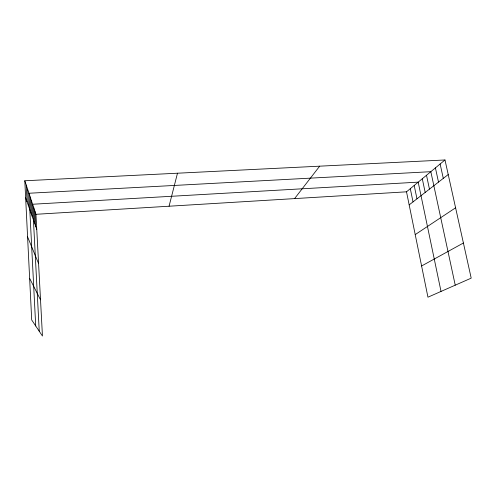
<?xml version="1.0" encoding="UTF-8"?>
<svg xmlns="http://www.w3.org/2000/svg" width="496" height="496" viewBox="0 0 496 496"><rect width="100%" height="100%" fill="white"/><g stroke="black" fill="none" stroke-linecap="round" stroke-linejoin="round"><path stroke-width="0.74" d="M169.062 206.218L177.487 173.216M294.587 198.605L319.666 166.172M406.509 191.816L444.986 159.972L471.2 278.144L427.949 297.191L406.509 191.816L35.954 214.297L24.8 180.773L444.986 159.972M409.169 204.879L448.223 174.555M415.214 234.602L455.595 207.799M421.6 265.98L463.407 243.009M29.636 278.355L40.517 299.826M27.584 236.852L38.583 263.556M25.643 197.836L36.754 229.313M440.132 163.99L443.294 178.386M435.414 167.89L438.501 182.1M455.235 285.175L430.832 171.684L28.948 193.248L35.718 325.971M426.504 175.268L429.455 189.125M422.294 178.752L425.184 192.448M441.031 291.431L418.19 182.144L32.612 204.247L39.246 331.241M414.197 185.454L416.969 198.828M410.304 188.672L413.019 201.891M35.954 214.297L42.451 336.028L31.701 319.963L24.8 180.773M34.869 211.042L35.675 226.263M33.759 207.694L34.571 223.119M31.428 200.688L32.246 216.547M30.206 197.024L31.037 213.106M27.615 189.224L28.452 205.778M26.232 185.07L27.069 201.872"/></g></svg>
